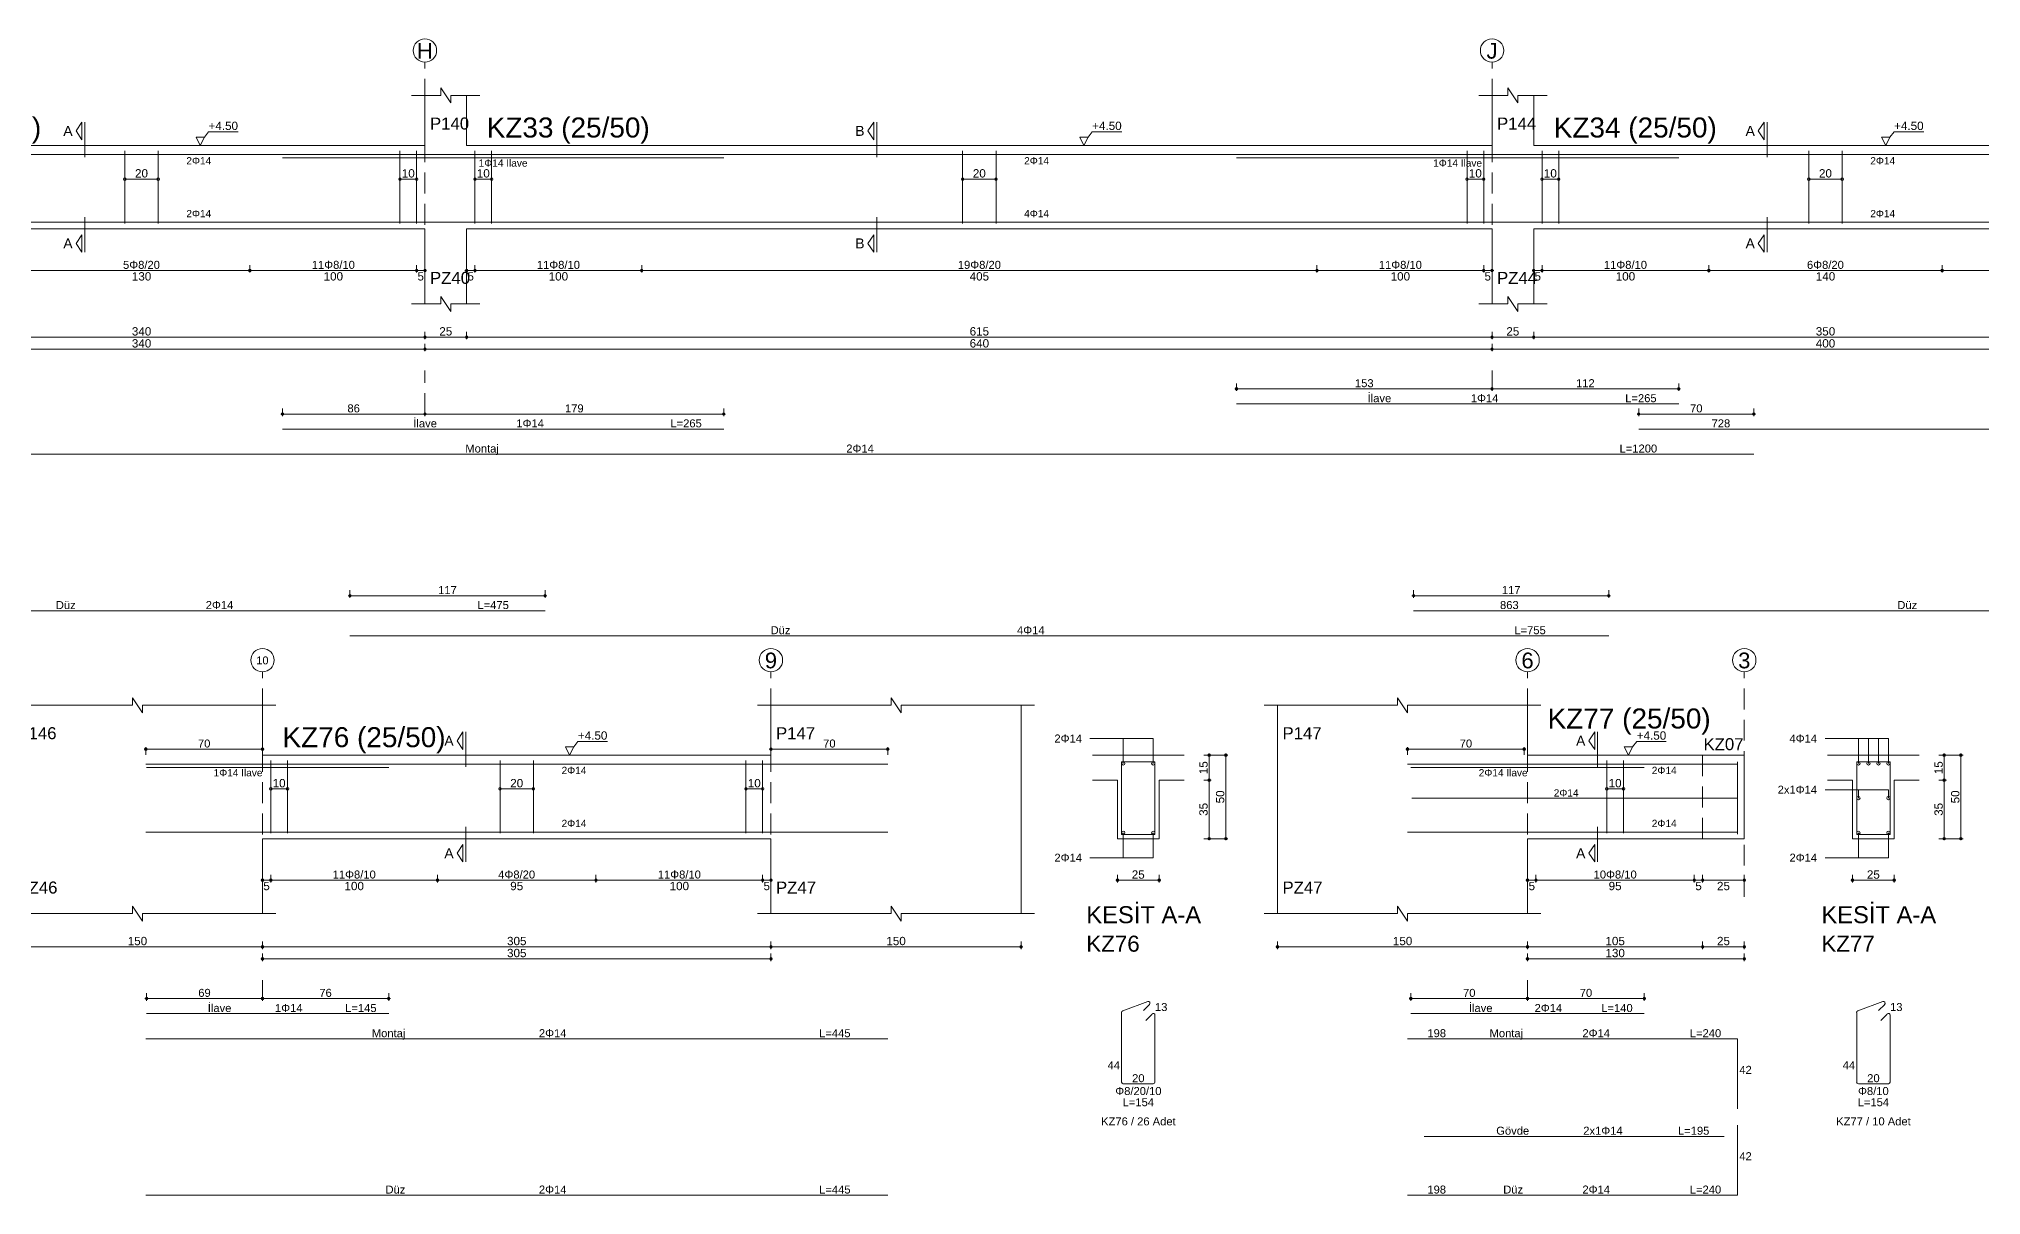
# Model space of a CAD drawing. Header units: millimetres. Extents: x 2232 to 85269, y -3593 to 5869.
# Drawn here: x 20292 to 22039, y -2563 to -1523 of the extents above; entities that cross this region are included whole.
import ezdxf

# ---------------------------------------------------------------- set-up
doc = ezdxf.new("R2010")
doc.units = ezdxf.units.MM
doc.linetypes.add('DASHDOT2', pattern=[12.7, 6.35, -3.175, 0, -3.175])
doc.linetypes.add('DASHED4', pattern=[18.75, 12.5, -6.25])
doc.layers.add('aks', color=251, linetype='DASHDOT2', lineweight=35)
for name, color, linetype in [('Donatı Topl. Uzun. Yazısı', 7, 'Continuous'), ('Donatı Uz. Yazısı', 7, 'Continuous'), ('Donatı Yazısı', 7, 'Continuous'), ('Donatı Çizgisi', 7, 'Continuous'), ('Kiriş', 7, 'Continuous'), ('Standart', 7, 'Continuous'), ('Ölçülendirme', 7, 'Continuous')]:
    doc.layers.add(name, color=color, linetype=linetype)
doc.styles.add('arial_1_18', font='arial.ttf', dxfattribs={"height": 0.2})

# ---------------------------------------------------------------- blocks, each defined once
blk = doc.blocks.new('IDE212Entity7295')
at = {"layer": 'aks', "color": 30, "linetype": 'DASHED4', "lineweight": 5}
for points in [[(20035.5, 2047), (20035.5, 2182)], [(20675.5, 2047), (20675.5, 2182)], [(20035.5, 1970.9), (20035.5, 1997)], [(20675.5, 1986), (20675.5, 1997)]]:
    blk.add_lwpolyline(points, dxfattribs=at)
at = {"layer": 'aks', "color": 1, "linetype": 'Continuous', "lineweight": 5}
for centre in [(20035.5, 2189), (20675.5, 2189)]:
    blk.add_circle(centre, 7, dxfattribs=at)
at = {"layer": 'Donatı Çizgisi', "color": 5, "linetype": 'Continuous', "lineweight": 5}
for points in [[(19674.5, 2126.6), (21491.5, 2126.6)], [(19855.5, 2085.2), (19855.5, 2128.8)], [(19875.5, 2085.2), (19875.5, 2128.8)], [(19950, 2124.6), (20214.7, 2124.6)], [(20020.5, 2085.2), (20020.5, 2128.8)], [(20030.5, 2085.2), (20030.5, 2128.8)], [(20065.5, 2085.2), (20065.5, 2128.8)], [(20075.5, 2085.2), (20075.5, 2128.8)], [(20358, 2085.2), (20358, 2128.8)], [(20378, 2085.2), (20378, 2128.8)], [(20522.2, 2124.6), (20787.5, 2124.6)], [(20660.5, 2085.2), (20660.5, 2128.8)], [(20670.5, 2085.2), (20670.5, 2128.8)], [(20705.5, 2085.2), (20705.5, 2128.8)], [(20715.5, 2085.2), (20715.5, 2128.8)], [(20865.5, 2085.2), (20865.5, 2128.8)], [(20885.5, 2085.2), (20885.5, 2128.8)], [(19674.5, 2086), (21491.5, 2086)], [(20522.2, 1977), (20787.5, 1977)], [(19950, 1961.9), (20214.7, 1961.9)], [(20763.5, 1961.9), (21491.5, 1961.9)], [(19674.5, 1946.8), (20832.5, 1946.8)], [(19674.5, 1852.9), (20107.5, 1852.9)], [(20628.5, 1852.9), (21491.5, 1852.9)], [(19990.5, 1837.8), (20745.5, 1837.8)]]:
    blk.add_lwpolyline(points, dxfattribs=at)
at = {"layer": 'Kiriş', "color": 1, "linetype": 'Continuous', "lineweight": 5}
for points in [[(20027.5, 2162), (20045, 2162)], [(20035.5, 2132), (20035.5, 2162)], [(20045, 2162), (20045, 2166.5)], [(20051, 2157.5), (20045, 2166.5)], [(20051, 2162), (20068.5, 2162)], [(20051, 2157.5), (20051, 2162)], [(20060.5, 2132), (20060.5, 2162)], [(20667.5, 2162), (20685, 2162)], [(20675.5, 2132), (20675.5, 2162)], [(20685, 2162), (20685, 2166.5)], [(20691, 2157.5), (20685, 2166.5)], [(20691, 2162), (20708.5, 2162)], [(20691, 2157.5), (20691, 2162)], [(20700.5, 2132), (20700.5, 2162)], [(19695.5, 2132), (20035.5, 2132)], [(20060.5, 2132), (20675.5, 2132)], [(20700.5, 2132), (21050.5, 2132)], [(19695.5, 2082), (20035.5, 2082)], [(20035.5, 2037), (20035.5, 2082)], [(20060.5, 2082), (20675.5, 2082)], [(20060.5, 2037), (20060.5, 2082)], [(20675.5, 2037), (20675.5, 2082)], [(20700.5, 2082), (21050.5, 2082)], [(20700.5, 2037), (20700.5, 2082)], [(20051, 2032.5), (20045, 2041.5)], [(20045, 2037), (20045, 2041.5)], [(20691, 2032.5), (20685, 2041.5)], [(20685, 2037), (20685, 2041.5)], [(20027.5, 2037), (20045, 2037)], [(20051, 2037), (20068.5, 2037)], [(20051, 2032.5), (20051, 2037)], [(20667.5, 2037), (20685, 2037)], [(20691, 2037), (20708.5, 2037)], [(20691, 2032.5), (20691, 2037)]]:
    blk.add_lwpolyline(points, dxfattribs=at)
at = {"layer": 'Ölçülendirme', "color": 1, "linetype": 'Continuous', "lineweight": 5}
for points in [[(19826.2, 2140.8), (19829.7, 2146)], [(19829.7, 2135.5), (19829.7, 2146)], [(19831.5, 2125), (19831.5, 2146)], [(20301.2, 2140.8), (20304.7, 2146)], [(20304.7, 2135.5), (20304.7, 2146)], [(20306.5, 2125), (20306.5, 2146)], [(20835.2, 2140.8), (20838.7, 2146)], [(20838.7, 2135.5), (20838.7, 2146)], [(20840.5, 2125), (20840.5, 2146)], [(19829.7, 2135.5), (19826.2, 2140.8)], [(19900.7, 2132), (19898.2, 2137)], [(19898.2, 2137), (19903.2, 2137)], [(19903.2, 2137), (19900.7, 2132)], [(19900.7, 2132), (19900.7, 2132)], [(19903.2, 2137), (19905.7, 2140.3)], [(19905.7, 2140.3), (19923.4, 2140.3)], [(20304.7, 2135.5), (20301.2, 2140.8)], [(20430.7, 2132), (20428.2, 2137)], [(20428.2, 2137), (20433.2, 2137)], [(20433.2, 2137), (20430.7, 2132)], [(20430.7, 2132), (20430.7, 2132)], [(20433.2, 2137), (20435.7, 2140.3)], [(20435.7, 2140.3), (20453.4, 2140.3)], [(20838.7, 2135.5), (20835.2, 2140.8)], [(20911.7, 2132), (20909.2, 2137)], [(20909.2, 2137), (20914.2, 2137)], [(20914.2, 2137), (20911.7, 2132)], [(20911.7, 2132), (20911.7, 2132)], [(20914.2, 2137), (20916.7, 2140.3)], [(20916.7, 2140.3), (20934.4, 2140.3)], [(19855.5, 2111.8), (19875.5, 2111.8)], [(20020.5, 2111.8), (20030.5, 2111.8)], [(20065.5, 2111.8), (20075.5, 2111.8)], [(20358, 2111.8), (20378, 2111.8)], [(20660.5, 2111.8), (20670.5, 2111.8)], [(20705.5, 2111.8), (20715.5, 2111.8)], [(20865.5, 2111.8), (20885.5, 2111.8)], [(19831.5, 2068), (19831.5, 2089)], [(20306.5, 2068), (20306.5, 2089)], [(20840.5, 2068), (20840.5, 2089)], [(19826.2, 2073.3), (19829.7, 2078.5)], [(19829.7, 2068), (19829.7, 2078.5)], [(20301.2, 2073.3), (20304.7, 2078.5)], [(20304.7, 2068), (20304.7, 2078.5)], [(20835.2, 2073.3), (20838.7, 2078.5)], [(20838.7, 2068), (20838.7, 2078.5)], [(19829.7, 2068), (19826.2, 2073.3)], [(20304.7, 2068), (20301.2, 2073.3)], [(20838.7, 2068), (20835.2, 2073.3)], [(19694.5, 2057), (20036.5, 2057)], [(19930.5, 2055.8), (19930.5, 2060.3)], [(20030.5, 2055.8), (20030.5, 2060.3)], [(20035.5, 2055.8), (20035.5, 2060.3)], [(20059.5, 2057), (20676.5, 2057)], [(20060.5, 2055.8), (20060.5, 2060.3)], [(20065.5, 2055.8), (20065.5, 2060.3)], [(20165.5, 2055.8), (20165.5, 2060.3)], [(20570.5, 2055.8), (20570.5, 2060.3)], [(20670.5, 2055.8), (20670.5, 2060.3)], [(20675.5, 2055.8), (20675.5, 2060.3)], [(20699.5, 2057), (21051.5, 2057)], [(20700.5, 2055.8), (20700.5, 2060.3)], [(20705.5, 2055.8), (20705.5, 2060.3)], [(20805.5, 2055.8), (20805.5, 2060.3)], [(20945.5, 2055.8), (20945.5, 2060.3)], [(19669.5, 2017), (21496.5, 2017)], [(20035.5, 2015.8), (20035.5, 2020.3)], [(20060.5, 2015.8), (20060.5, 2020.3)], [(20675.5, 2015.8), (20675.5, 2020.3)], [(20700.5, 2015.8), (20700.5, 2020.3)], [(19694.5, 2009.8), (21496.5, 2009.8)], [(20035.5, 2008.6), (20035.5, 2013.1)], [(20675.5, 2008.6), (20675.5, 2013.1)], [(20521.2, 1986), (20676.5, 1986)], [(20522.2, 1984.8), (20522.2, 1989.3)], [(20674.5, 1986), (20788.5, 1986)], [(20675.5, 1984.8), (20675.5, 1989.3)], [(20675.5, 1984.8), (20675.5, 1989.3)], [(20787.5, 1984.8), (20787.5, 1989.3)], [(19949, 1970.9), (20036.5, 1970.9)], [(19950, 1969.7), (19950, 1974.2)], [(20034.5, 1970.9), (20215.7, 1970.9)], [(20035.5, 1969.7), (20035.5, 1974.2)], [(20035.5, 1969.7), (20035.5, 1974.2)], [(20214.7, 1969.7), (20214.7, 1974.2)], [(20762.5, 1970.9), (20833.5, 1970.9)], [(20763.5, 1969.7), (20763.5, 1974.2)], [(20832.5, 1969.7), (20832.5, 1974.2)], [(19990.5, 1860.7), (19990.5, 1865.2)], [(20107.5, 1860.7), (20107.5, 1865.2)], [(20628.5, 1860.7), (20628.5, 1865.2)], [(20745.5, 1860.7), (20745.5, 1865.2)], [(19989.5, 1861.9), (20108.5, 1861.9)], [(20627.5, 1861.9), (20746.5, 1861.9)]]:
    blk.add_lwpolyline(points, dxfattribs=at)
for centre in [(19855.5, 2111.8), (19875.5, 2111.8), (20020.5, 2111.8), (20030.5, 2111.8), (20065.5, 2111.8), (20075.5, 2111.8), (20358, 2111.8), (20378, 2111.8), (20660.5, 2111.8), (20670.5, 2111.8), (20705.5, 2111.8), (20715.5, 2111.8), (20865.5, 2111.8), (20885.5, 2111.8), (19930.5, 2057), (19930.5, 2057), (20030.5, 2057), (20030.5, 2057), (20035.5, 2057), (20060.5, 2057), (20065.5, 2057), (20065.5, 2057), (20165.5, 2057), (20165.5, 2057), (20570.5, 2057), (20570.5, 2057), (20670.5, 2057), (20670.5, 2057), (20675.5, 2057), (20700.5, 2057), (20705.5, 2057), (20705.5, 2057), (20805.5, 2057), (20805.5, 2057), (20945.5, 2057), (20945.5, 2057), (20035.5, 2017), (20035.5, 2017), (20060.5, 2017), (20060.5, 2017), (20675.5, 2017), (20675.5, 2017), (20700.5, 2017), (20700.5, 2017), (20035.5, 2009.8), (20035.5, 2009.8), (20675.5, 2009.8), (20675.5, 2009.8), (20522.2, 1986), (20675.5, 1986), (20675.5, 1986), (20787.5, 1986), (19950, 1970.9), (20035.5, 1970.9), (20035.5, 1970.9), (20214.7, 1970.9), (20763.5, 1970.9), (20832.5, 1970.9), (19990.5, 1861.9), (20107.5, 1861.9), (20628.5, 1861.9), (20745.5, 1861.9)]:
    blk.add_circle(centre, 0.75, dxfattribs=at)
at = {"layer": 'aks', "color": 1, "linetype": 'Continuous', "lineweight": 5, "style": 'arial_1_18'}
for s, p in [('H', (20030.7, 2184.1)), ('J', (20672.2, 2184.1))]:
    blk.add_text(s, height=9.45, dxfattribs=at).set_placement(p)
at = {"layer": 'Donatı Topl. Uzun. Yazısı', "color": 1, "linetype": 'Continuous', "lineweight": 5, "style": 'arial_1_18'}
for s, p in [('L=265', (20755.4, 1978)), ('L=265', (20182.7, 1962.9)), ('L=1200', (20752, 1947.8)), ('L=475', (20067, 1853.9)), ('L=755', (20688.9, 1838.8))]:
    blk.add_text(s, height=4.8, dxfattribs=at).set_placement(p)
at = {"layer": 'Donatı Uz. Yazısı', "color": 1, "linetype": 'Continuous', "lineweight": 5, "style": 'arial_1_18'}
for s, p in [('728', (20807.2, 1962.9)), ('863', (20680.3, 1853.9))]:
    blk.add_text(s, height=4.8, dxfattribs=at).set_placement(p)
at = {"layer": 'Donatı Yazısı', "color": 5, "linetype": 'Continuous', "lineweight": 5, "style": 'arial_1_18'}
for s, p in [('2Φ14', (19892.4, 2120.7)), ('2Φ14', (20394.9, 2120.7)), ('2Φ14', (20902.4, 2120.7)), ('2Φ14', (19892.4, 2089)), ('4Φ14', (20394.9, 2089)), ('2Φ14', (20902.4, 2089))]:
    blk.add_text(s, height=4.32, rotation=360, dxfattribs=at).set_placement(p)
for s, height, p in [('1Φ14 İlave', 4.32, (20067.7, 2119.3)), ('1Φ14 İlave', 4.32, (20640.2, 2119.3)), ('1Φ14', 4.8, (20662.8, 1978)), ('1Φ14', 4.8, (20090.3, 1962.9)), ('2Φ14', 4.8, (20288.2, 1947.8)), ('2Φ14', 4.8, (19904, 1853.9)), ('4Φ14', 4.8, (20390.6, 1838.8))]:
    blk.add_text(s, height=height, dxfattribs=at).set_placement(p)
at = {"layer": 'Donatı Yazısı', "color": 1, "linetype": 'Continuous', "lineweight": 5, "style": 'arial_1_18'}
for s, p in [('İlave', (20600.9, 1978)), ('İlave', (20028.5, 1962.9)), ('Montaj', (20059.7, 1947.8)), ('Düz', (19814.1, 1853.9)), ('Düz', (20918.6, 1853.9)), ('Düz', (20242.8, 1838.8))]:
    blk.add_text(s, height=4.8, dxfattribs=at).set_placement(p)
at = {"layer": 'Kiriş', "color": 1, "linetype": 'Continuous', "lineweight": 5, "style": 'arial_1_18'}
for s, height, p in [('KZ32 (25/50)', 12, (19707.5, 2136.8)), ('P140', 7.2, (20038.5, 2141.6)), ('KZ33 (25/50)', 12, (20072.5, 2136.8)), ('P144', 7.2, (20678.5, 2141.6)), ('KZ34 (25/50)', 12, (20712.5, 2136.8)), ('PZ40', 7.2, (20038.5, 2049)), ('PZ44', 7.2, (20678.5, 2049))]:
    blk.add_text(s, height=height, dxfattribs=at).set_placement(p)
at = {"layer": 'Ölçülendirme', "color": 1, "linetype": 'Continuous', "lineweight": 5, "style": 'arial_1_18'}
for s, height, p in [('A', 5.95, (19818.6, 2137.8)), ('+4.50', 5, (19905.7, 2141.3)), ('B', 5.95, (20293.6, 2137.8)), ('+4.50', 5, (20435.7, 2141.3)), ('A', 5.95, (20827.6, 2137.8)), ('+4.50', 5, (20916.7, 2141.3)), ('A', 5.95, (19818.6, 2070.3)), ('B', 5.95, (20293.6, 2070.3)), ('A', 5.95, (20827.6, 2070.3)), ('130', 5, (19859.7, 2051)), ('100', 5, (19974.7, 2051)), ('5', 5, (20031, 2051)), ('5', 5, (20061, 2051)), ('100', 5, (20109.7, 2051)), ('405', 5, (20362.2, 2051)), ('100', 5, (20614.7, 2051)), ('5', 5, (20671, 2051)), ('5', 5, (20701, 2051)), ('100', 5, (20749.7, 2051)), ('140', 5, (20869.7, 2051)), ('340', 5, (19859.7, 2018)), ('340', 5, (19859.7, 2010.8)), ('25', 5, (20044.1, 2018)), ('615', 5, (20362.2, 2018)), ('640', 5, (20362.2, 2010.8)), ('25', 5, (20684.1, 2018)), ('400', 5, (20869.7, 2010.8)), ('350', 5, (20869.7, 2018))]:
    blk.add_text(s, height=height, dxfattribs=at).set_placement(p)
for s, p in [('20', (19861.6, 2112.8)), ('10', (20021.6, 2112.8)), ('10', (20066.6, 2112.8)), ('20', (20364.1, 2112.8)), ('10', (20661.6, 2112.8)), ('10', (20706.6, 2112.8)), ('20', (20871.6, 2112.8))]:
    blk.add_text(s, height=5, rotation=360, dxfattribs=at).set_placement(p)
at = {"layer": 'Ölçülendirme', "color": 5, "linetype": 'Continuous', "lineweight": 5, "style": 'arial_1_18'}
for s, p in [('5Φ8/20', (19854.4, 2058)), ('11Φ8/10', (19967.6, 2058)), ('11Φ8/10', (20102.6, 2058)), ('19Φ8/20', (20355.1, 2058)), ('11Φ8/10', (20607.6, 2058)), ('11Φ8/10', (20742.6, 2058)), ('6Φ8/20', (20864.4, 2058)), ('153', (20593.3, 1987)), ('112', (20725.9, 1987)), ('86', (19989, 1971.9)), ('179', (20119.5, 1971.9)), ('70', (20794.3, 1971.9)), ('117', (20043.4, 1862.9)), ('117', (20681.4, 1862.9))]:
    blk.add_text(s, height=4.8, dxfattribs=at).set_placement(p)
blk = doc.blocks.new('IDE212Entity7327')
at = {"layer": 'aks', "color": 30, "linetype": 'DASHED4', "lineweight": 5}
for points in [[(20570.1, 1648.7), (20570.1, 1783.7)], [(20875.1, 1648.7), (20875.1, 1783.7)], [(20570.1, 1587.7), (20570.1, 1598.7)]]:
    blk.add_lwpolyline(points, dxfattribs=at)
at = {"layer": 'aks', "color": 1, "linetype": 'Continuous', "lineweight": 5}
for centre in [(20570.1, 1790.7), (20875.1, 1790.7)]:
    blk.add_circle(centre, 7, dxfattribs=at)
at = {"layer": 'Donatı Çizgisi', "color": 5, "linetype": 'Continuous', "lineweight": 5}
for points in [[(20500.1, 1728.3), (20945.1, 1728.3)], [(20500.6, 1726.3), (20645.8, 1726.3)], [(20575.1, 1686.9), (20575.1, 1730.5)], [(20585.1, 1686.9), (20585.1, 1730.5)], [(20712.6, 1686.9), (20712.6, 1730.5)], [(20732.6, 1686.9), (20732.6, 1730.5)], [(20860.1, 1686.9), (20860.1, 1730.5)], [(20870.1, 1686.9), (20870.1, 1730.5)], [(21085.4, 1686.2), (21085.4, 1729.8)], [(21085.4, 1729.8), (21105.4, 1729.8)], [(21105.4, 1686.2), (21105.4, 1729.8)], [(20500.1, 1687.6), (20945.1, 1687.6)], [(21085.4, 1686.2), (21105.4, 1686.2)], [(21086.1, 1580.4), (21101.1, 1585.9)], [(20500.6, 1578.7), (20645.8, 1578.7)], [(21085.4, 1537.6), (21085.4, 1579.4)], [(21098.5, 1580.5), (21102.2, 1584.2)], [(21099.9, 1574.6), (21103.7, 1578.4)], [(21105.4, 1537.6), (21105.4, 1577.7)], [(20500.1, 1563.6), (20945.1, 1563.6)], [(21086.4, 1536.6), (21104.4, 1536.6)], [(20500.1, 1469.7), (20945.1, 1469.7)]]:
    blk.add_lwpolyline(points, dxfattribs=at)
for centre in [(21086.4, 1728.8), (21104.4, 1728.8), (21086.4, 1687.2), (21104.4, 1687.2)]:
    blk.add_circle(centre, 1, dxfattribs=at)
for centre, start, end in [((21101.4, 1584.9), 315, 110), ((21086.4, 1579.4), 110, 180), ((21104.4, 1577.7), 0, 135), ((21086.4, 1537.6), 180, 270), ((21104.4, 1537.6), 270, 0)]:
    blk.add_arc(centre, 1.02, start, end, dxfattribs=at)
at = {"layer": 'Kiriş', "color": 1, "linetype": 'Continuous', "lineweight": 5}
for points in [[(20412.1, 1763.7), (20492.1, 1763.7)], [(20420.1, 1638.7), (20420.1, 1763.7)], [(20492.1, 1763.7), (20492.1, 1768.2)], [(20498.1, 1759.2), (20492.1, 1768.2)], [(20498.1, 1759.2), (20498.1, 1763.7)], [(20498.1, 1763.7), (20578.1, 1763.7)], [(20570.1, 1733.7), (20570.1, 1763.7)], [(20867.1, 1763.7), (20947.1, 1763.7)], [(20875.1, 1733.7), (20875.1, 1763.7)], [(20947.1, 1763.7), (20947.1, 1768.2)], [(20953.1, 1759.2), (20947.1, 1768.2)], [(20953.1, 1763.7), (21033.1, 1763.7)], [(20953.1, 1759.2), (20953.1, 1763.7)], [(21025.1, 1638.7), (21025.1, 1763.7)], [(20570.1, 1733.7), (20875.1, 1733.7)], [(21067.9, 1733.7), (21122.9, 1733.7)], [(21067.9, 1718.7), (21082.9, 1718.7)], [(21082.9, 1683.6), (21082.9, 1718.7)], [(21107.9, 1718.7), (21122.9, 1718.7)], [(21107.9, 1683.6), (21107.9, 1718.7)], [(20570.1, 1683.6), (20875.1, 1683.6)], [(20570.1, 1638.7), (20570.1, 1683.6)], [(20875.1, 1638.7), (20875.1, 1683.6)], [(21082.9, 1683.6), (21107.9, 1683.6)], [(20498.1, 1634.2), (20492.1, 1643.2)], [(20492.1, 1638.7), (20492.1, 1643.2)], [(20953.1, 1634.2), (20947.1, 1643.2)], [(20947.1, 1638.7), (20947.1, 1643.2)], [(20412.1, 1638.7), (20492.1, 1638.7)], [(20498.1, 1638.7), (20578.1, 1638.7)], [(20498.1, 1634.2), (20498.1, 1638.7)], [(20867.1, 1638.7), (20947.1, 1638.7)], [(20953.1, 1638.7), (21033.1, 1638.7)], [(20953.1, 1634.2), (20953.1, 1638.7)]]:
    blk.add_lwpolyline(points, dxfattribs=at)
at = {"layer": 'Ölçülendirme', "color": 1, "linetype": 'Continuous', "lineweight": 5}
for points in [[(20686.8, 1742.4), (20690.3, 1747.7)], [(20690.3, 1737.2), (20690.3, 1747.7)], [(20692.1, 1726.7), (20692.1, 1747.7)], [(20499.1, 1737.3), (20571.1, 1737.3)], [(20500.1, 1734), (20500.1, 1738.5)], [(20570.1, 1734), (20570.1, 1738.5)], [(20690.3, 1737.2), (20686.8, 1742.4)], [(20754.3, 1733.7), (20751.8, 1738.7)], [(20751.8, 1738.7), (20756.8, 1738.7)], [(20756.8, 1738.7), (20754.3, 1733.7)], [(20756.8, 1738.7), (20759.3, 1742)], [(20759.3, 1742), (20777, 1742)], [(20874.1, 1737.3), (20946.1, 1737.3)], [(20875.1, 1734), (20875.1, 1738.5)], [(20945.1, 1734), (20945.1, 1738.5)], [(21066.4, 1743.8), (21104.4, 1743.8)], [(21086.4, 1728.8), (21086.4, 1743.8)], [(21104.4, 1728.8), (21104.4, 1743.8)], [(20754.3, 1733.7), (20754.3, 1733.7)], [(21134.7, 1733.7), (21149.2, 1733.7)], [(21137.9, 1682.7), (21137.9, 1734.7)], [(21147.9, 1682.7), (21147.9, 1734.7)], [(20575.1, 1713.5), (20585.1, 1713.5)], [(20712.6, 1713.5), (20732.6, 1713.5)], [(20860.1, 1713.5), (20870.1, 1713.5)], [(21134.7, 1718.7), (21139.2, 1718.7)], [(20692.1, 1669.7), (20692.1, 1690.7)], [(20686.8, 1674.9), (20690.3, 1680.2)], [(20690.3, 1669.7), (20690.3, 1680.2)], [(21086.4, 1672.2), (21086.4, 1687.2)], [(21104.4, 1672.2), (21104.4, 1687.2)], [(21134.7, 1683.6), (21149.2, 1683.6)], [(20690.3, 1669.7), (20686.8, 1674.9)], [(21066.4, 1672.2), (21104.4, 1672.2)], [(20569.1, 1658.7), (20876.1, 1658.7)], [(20570.1, 1657.4), (20570.1, 1661.9)], [(20575.1, 1657.4), (20575.1, 1661.9)], [(20675.1, 1657.4), (20675.1, 1661.9)], [(20770.1, 1657.4), (20770.1, 1661.9)], [(20870.1, 1657.4), (20870.1, 1661.9)], [(20875.1, 1657.4), (20875.1, 1661.9)], [(21081.9, 1658.7), (21108.9, 1658.7)], [(21082.9, 1657.4), (21082.9, 1661.9)], [(21107.9, 1657.4), (21107.9, 1661.9)], [(20420.1, 1617.4), (20420.1, 1621.9)], [(20570.1, 1617.4), (20570.1, 1621.9)], [(20875.1, 1617.4), (20875.1, 1621.9)], [(21025.1, 1617.4), (21025.1, 1621.9)], [(20419.1, 1618.7), (21026.1, 1618.7)], [(20569.1, 1611.5), (20876.1, 1611.5)], [(20570.1, 1610.2), (20570.1, 1614.7)], [(20875.1, 1610.2), (20875.1, 1614.7)], [(20499.6, 1587.7), (20571.1, 1587.7)], [(20500.6, 1586.4), (20500.6, 1590.9)], [(20569.1, 1587.7), (20646.8, 1587.7)], [(20570.1, 1586.4), (20570.1, 1590.9)], [(20570.1, 1586.4), (20570.1, 1590.9)], [(20645.8, 1586.4), (20645.8, 1590.9)]]:
    blk.add_lwpolyline(points, dxfattribs=at)
for centre in [(20500.1, 1737.3), (20570.1, 1737.3), (20875.1, 1737.3), (20945.1, 1737.3), (21137.9, 1733.7), (21147.9, 1733.7), (20575.1, 1713.5), (20585.1, 1713.5), (20712.6, 1713.5), (20732.6, 1713.5), (20860.1, 1713.5), (20870.1, 1713.5), (21137.9, 1718.7), (21137.9, 1683.6), (21147.9, 1683.6), (20570.1, 1658.7), (20575.1, 1658.7), (20575.1, 1658.7), (20675.1, 1658.7), (20675.1, 1658.7), (20770.1, 1658.7), (20770.1, 1658.7), (20870.1, 1658.7), (20870.1, 1658.7), (20875.1, 1658.7), (21082.9, 1658.7), (21107.9, 1658.7), (20420.1, 1618.7), (20570.1, 1618.7), (20570.1, 1618.7), (20875.1, 1618.7), (20875.1, 1618.7), (21025.1, 1618.7), (20570.1, 1611.5), (20875.1, 1611.5), (20500.6, 1587.7), (20570.1, 1587.7), (20570.1, 1587.7), (20645.8, 1587.7)]:
    blk.add_circle(centre, 0.75, dxfattribs=at)
at = {"layer": 'aks', "color": 1, "linetype": 'Continuous', "lineweight": 5, "style": 'arial_1_18'}
for s, height, p in [('9', 9.45, (20871.4, 1785.8)), ('10', 4.73, (20566.4, 1788.2))]:
    blk.add_text(s, height=height, dxfattribs=at).set_placement(p)
at = {"layer": 'Donatı Topl. Uzun. Yazısı', "color": 1, "linetype": 'Continuous', "lineweight": 5, "style": 'arial_1_18'}
for s, p in [('L=145', (20619.7, 1579.6)), ('L=445', (20904, 1564.5)), ('L=154', (21086, 1523.1)), ('L=445', (20904, 1470.7))]:
    blk.add_text(s, height=4.8, dxfattribs=at).set_placement(p)
at = {"layer": 'Donatı Uz. Yazısı', "color": 1, "linetype": 'Continuous', "lineweight": 5, "style": 'arial_1_18'}
for s, p in [('13', (21105.4, 1580.2)), ('44', (21077, 1545.3)), ('20', (21091.7, 1537.5))]:
    blk.add_text(s, height=4.8, dxfattribs=at).set_placement(p)
at = {"layer": 'Donatı Yazısı', "color": 5, "linetype": 'Continuous', "lineweight": 5, "style": 'arial_1_18'}
for s, height, p in [('2Φ14', 4.8, (21045.1, 1741.3)), ('1Φ14 İlave', 4.32, (20540.8, 1721)), ('2Φ14', 4.8, (21045.1, 1669.8)), ('1Φ14', 4.8, (20577.6, 1579.6)), ('2Φ14', 4.8, (20735.9, 1564.5)), ('Φ8/20/10', 4.8, (21081.6, 1529.8)), ('KZ76 / 26 Adet', 4.8, (21073.1, 1511.6)), ('2Φ14', 4.8, (20735.9, 1470.7))]:
    blk.add_text(s, height=height, dxfattribs=at).set_placement(p)
for p in [(20749.5, 1722.4), (20749.5, 1690.6)]:
    blk.add_text('2Φ14', height=4.32, rotation=360, dxfattribs=at).set_placement(p)
at = {"layer": 'Donatı Yazısı', "color": 1, "linetype": 'Continuous', "lineweight": 5, "style": 'arial_1_18'}
for s, p in [('İlave', (20537.3, 1579.6)), ('Montaj', (20635.7, 1564.5)), ('Düz', (20643.9, 1470.7))]:
    blk.add_text(s, height=4.8, dxfattribs=at).set_placement(p)
at = {"layer": 'Kiriş', "color": 1, "linetype": 'Continuous', "lineweight": 5, "style": 'arial_1_18'}
for s, height, p in [('P146', 7.2, (20423.1, 1743.3)), ('KZ76 (25/50)', 12, (20582.1, 1738.5)), ('P147', 7.2, (20878.1, 1743.3)), ('PZ46', 7.2, (20423.1, 1650.7)), ('PZ47', 7.2, (20878.1, 1650.7)), ('KESİT A-A', 10.2, (21064.2, 1632.9)), ('KZ76', 9.6, (21064.2, 1615.8))]:
    blk.add_text(s, height=height, dxfattribs=at).set_placement(p)
at = {"layer": 'Ölçülendirme', "color": 1, "linetype": 'Continuous', "lineweight": 5, "style": 'arial_1_18'}
for s, height, p in [('+4.50', 5, (20759.3, 1743)), ('70', 4.8, (20531.4, 1738.3)), ('A', 5.95, (20679.2, 1739.4)), ('70', 4.8, (20906.4, 1738.3)), ('A', 5.95, (20679.2, 1671.9)), ('5', 5, (20570.6, 1652.7)), ('100', 5, (20619.3, 1652.7)), ('95', 5, (20718.7, 1652.7)), ('100', 5, (20814.3, 1652.7)), ('5', 5, (20870.6, 1652.7)), ('25', 5, (21091.5, 1659.6)), ('150', 5, (20489.3, 1619.7)), ('305', 5, (20716.8, 1619.7)), ('150', 5, (20944.3, 1619.7)), ('305', 5, (20716.8, 1612.5))]:
    blk.add_text(s, height=height, dxfattribs=at).set_placement(p)
for s, rotation, p in [('15', 90, (21137, 1722.3)), ('10', 360, (20576.2, 1714.4)), ('20', 360, (20718.7, 1714.4)), ('10', 360, (20861.2, 1714.4)), ('35', 90, (21137, 1697.3)), ('50', 90, (21147, 1704.8))]:
    blk.add_text(s, height=5, rotation=rotation, dxfattribs=at).set_placement(p)
at = {"layer": 'Ölçülendirme', "color": 5, "linetype": 'Continuous', "lineweight": 5, "style": 'arial_1_18'}
for s, p in [('11Φ8/10', (20612.2, 1659.7)), ('4Φ8/20', (20711.5, 1659.7)), ('11Φ8/10', (20807.2, 1659.7)), ('69', (20531.6, 1588.7)), ('76', (20604.2, 1588.7))]:
    blk.add_text(s, height=4.8, dxfattribs=at).set_placement(p)
blk = doc.blocks.new('IDE212Entity7328')
at = {"layer": 'aks', "color": 30, "linetype": 'DASHED4', "lineweight": 5}
for points in [[(21328.9, 1648.7), (21328.9, 1783.7)], [(21458.9, 1648.7), (21458.9, 1783.7)], [(21328.9, 1587.7), (21328.9, 1598.7)]]:
    blk.add_lwpolyline(points, dxfattribs=at)
at = {"layer": 'aks', "color": 1, "linetype": 'Continuous', "lineweight": 5}
for centre in [(21328.9, 1790.7), (21458.9, 1790.7)]:
    blk.add_circle(centre, 7, dxfattribs=at)
at = {"layer": 'Donatı Çizgisi', "color": 5, "linetype": 'Continuous', "lineweight": 5}
for points in [[(21256.9, 1728.3), (21454.9, 1728.3)], [(21258.9, 1726.3), (21398.9, 1726.3)], [(21376.4, 1686.9), (21376.4, 1730.5)], [(21386.4, 1686.9), (21386.4, 1730.5)], [(21454.9, 1686.3), (21454.9, 1729.7)], [(21526.3, 1686.2), (21526.3, 1729.8)], [(21526.3, 1729.8), (21546.3, 1729.8)], [(21546.3, 1686.2), (21546.3, 1729.8)], [(21259.4, 1708), (21454.4, 1708)], [(21256.9, 1687.6), (21454.9, 1687.6)], [(21526.3, 1686.2), (21546.3, 1686.2)], [(21527, 1580.4), (21542, 1585.9)], [(21258.9, 1578.7), (21398.9, 1578.7)], [(21526.3, 1537.6), (21526.3, 1579.4)], [(21539.4, 1580.5), (21543.1, 1584.2)], [(21540.8, 1574.6), (21544.6, 1578.4)], [(21546.3, 1537.6), (21546.3, 1577.7)], [(21256.9, 1563.6), (21454.9, 1563.6)], [(21454.9, 1521.5), (21454.9, 1563.6)], [(21527.3, 1536.6), (21545.3, 1536.6)], [(21266.9, 1505), (21446.9, 1505)], [(21454.9, 1469.7), (21454.9, 1511.7)], [(21256.9, 1469.7), (21454.9, 1469.7)]]:
    blk.add_lwpolyline(points, dxfattribs=at)
for centre in [(21527.3, 1728.8), (21533.3, 1728.8), (21539.3, 1728.8), (21545.3, 1728.8), (21527.3, 1708), (21545.3, 1708), (21527.3, 1687.2), (21545.3, 1687.2)]:
    blk.add_circle(centre, 1, dxfattribs=at)
for centre, start, end in [((21542.3, 1584.9), 315, 110), ((21527.3, 1579.4), 110, 180), ((21545.3, 1577.7), 0, 135), ((21527.3, 1537.6), 180, 270), ((21545.3, 1537.6), 270, 0)]:
    blk.add_arc(centre, 1.02, start, end, dxfattribs=at)
at = {"layer": 'Kiriş', "color": 1, "linetype": 'Continuous', "lineweight": 5}
for points in [[(21170.9, 1763.7), (21250.9, 1763.7)], [(21178.9, 1638.7), (21178.9, 1763.7)], [(21250.9, 1763.7), (21250.9, 1768.2)], [(21256.9, 1759.2), (21250.9, 1768.2)], [(21256.9, 1759.2), (21256.9, 1763.7)], [(21256.9, 1763.7), (21336.9, 1763.7)], [(21328.9, 1733.7), (21328.9, 1763.7)], [(21328.9, 1733.7), (21458.9, 1733.7)], [(21458.9, 1683.6), (21458.9, 1733.7)], [(21508.8, 1733.7), (21563.8, 1733.7)], [(21508.8, 1718.7), (21523.8, 1718.7)], [(21523.8, 1683.6), (21523.8, 1718.7)], [(21548.8, 1718.7), (21563.8, 1718.7)], [(21548.8, 1683.6), (21548.8, 1718.7)], [(21328.9, 1683.6), (21458.9, 1683.6)], [(21328.9, 1638.7), (21328.9, 1683.6)], [(21523.8, 1683.6), (21548.8, 1683.6)], [(21256.9, 1634.2), (21250.9, 1643.2)], [(21250.9, 1638.7), (21250.9, 1643.2)], [(21170.9, 1638.7), (21250.9, 1638.7)], [(21256.9, 1638.7), (21336.9, 1638.7)], [(21256.9, 1634.2), (21256.9, 1638.7)]]:
    blk.add_lwpolyline(points, dxfattribs=at)
at = {"layer": 'Kiriş', "color": 1, "linetype": 'DASHED4', "lineweight": 5}
for points in [[(21433.9, 1683.6), (21433.9, 1733.7)], [(21458.9, 1683.6), (21458.9, 1733.7)]]:
    blk.add_lwpolyline(points, dxfattribs=at)
at = {"layer": 'Ölçülendirme', "color": 1, "linetype": 'Continuous', "lineweight": 5}
for points in [[(21365.7, 1742.4), (21369.2, 1747.7)], [(21369.2, 1737.2), (21369.2, 1747.7)], [(21370.9, 1726.7), (21370.9, 1747.7)], [(21255.9, 1737.3), (21327.9, 1737.3)], [(21256.9, 1734), (21256.9, 1738.5)], [(21326.9, 1734), (21326.9, 1738.5)], [(21369.2, 1737.2), (21365.7, 1742.4)], [(21389.4, 1733.7), (21386.9, 1738.7)], [(21386.9, 1738.7), (21391.9, 1738.7)], [(21391.9, 1738.7), (21389.4, 1733.7)], [(21391.9, 1738.7), (21394.4, 1742)], [(21394.4, 1742), (21412.1, 1742)], [(21507.3, 1743.8), (21545.3, 1743.8)], [(21527.3, 1728.8), (21527.3, 1743.8)], [(21533.3, 1728.8), (21533.3, 1743.8)], [(21539.3, 1728.8), (21539.3, 1743.8)], [(21545.3, 1728.8), (21545.3, 1743.8)], [(21389.4, 1733.7), (21389.4, 1733.7)], [(21575.6, 1733.7), (21590.1, 1733.7)], [(21578.8, 1682.7), (21578.8, 1734.7)], [(21588.8, 1682.7), (21588.8, 1734.7)], [(21376.4, 1713.5), (21386.4, 1713.5)], [(21507.3, 1713), (21545.3, 1713)], [(21527.3, 1708), (21527.3, 1713)], [(21545.3, 1708), (21545.3, 1713)], [(21575.6, 1718.7), (21580.1, 1718.7)], [(21370.9, 1669.7), (21370.9, 1690.7)], [(21365.7, 1674.9), (21369.2, 1680.2)], [(21369.2, 1669.7), (21369.2, 1680.2)], [(21527.3, 1672.2), (21527.3, 1687.2)], [(21545.3, 1672.2), (21545.3, 1687.2)], [(21575.6, 1683.6), (21590.1, 1683.6)], [(21369.2, 1669.7), (21365.7, 1674.9)], [(21507.3, 1672.2), (21545.3, 1672.2)], [(21327.9, 1658.7), (21459.9, 1658.7)], [(21328.9, 1657.4), (21328.9, 1661.9)], [(21333.9, 1657.4), (21333.9, 1661.9)], [(21428.9, 1657.4), (21428.9, 1661.9)], [(21433.9, 1657.4), (21433.9, 1661.9)], [(21458.9, 1657.4), (21458.9, 1661.9)], [(21522.8, 1658.7), (21549.8, 1658.7)], [(21523.8, 1657.4), (21523.8, 1661.9)], [(21548.8, 1657.4), (21548.8, 1661.9)], [(21178.9, 1617.4), (21178.9, 1621.9)], [(21328.9, 1617.4), (21328.9, 1621.9)], [(21433.9, 1617.4), (21433.9, 1621.9)], [(21458.9, 1617.4), (21458.9, 1621.9)], [(21177.9, 1618.7), (21459.9, 1618.7)], [(21327.9, 1611.5), (21459.9, 1611.5)], [(21328.9, 1610.2), (21328.9, 1614.7)], [(21458.9, 1610.2), (21458.9, 1614.7)], [(21257.9, 1587.7), (21329.9, 1587.7)], [(21258.9, 1586.4), (21258.9, 1590.9)], [(21327.9, 1587.7), (21399.9, 1587.7)], [(21328.9, 1586.4), (21328.9, 1590.9)], [(21328.9, 1586.4), (21328.9, 1590.9)], [(21398.9, 1586.4), (21398.9, 1590.9)]]:
    blk.add_lwpolyline(points, dxfattribs=at)
for centre in [(21256.9, 1737.3), (21326.9, 1737.3), (21578.8, 1733.7), (21588.8, 1733.7), (21376.4, 1713.5), (21386.4, 1713.5), (21578.8, 1718.7), (21578.8, 1683.6), (21588.8, 1683.6), (21328.9, 1658.7), (21333.9, 1658.7), (21333.9, 1658.7), (21428.9, 1658.7), (21428.9, 1658.7), (21433.9, 1658.7), (21433.9, 1658.7), (21458.9, 1658.7), (21523.8, 1658.7), (21548.8, 1658.7), (21178.9, 1618.7), (21328.9, 1618.7), (21328.9, 1618.7), (21433.9, 1618.7), (21433.9, 1618.7), (21458.9, 1618.7), (21328.9, 1611.5), (21458.9, 1611.5), (21258.9, 1587.7), (21328.9, 1587.7), (21328.9, 1587.7), (21398.9, 1587.7)]:
    blk.add_circle(centre, 0.75, dxfattribs=at)
at = {"layer": 'aks', "color": 1, "linetype": 'Continuous', "lineweight": 5, "style": 'arial_1_18'}
for s, p in [('6', (21325.2, 1785.8)), ('3', (21455.2, 1785.8))]:
    blk.add_text(s, height=9.45, dxfattribs=at).set_placement(p)
at = {"layer": 'Donatı Topl. Uzun. Yazısı', "color": 1, "linetype": 'Continuous', "lineweight": 5, "style": 'arial_1_18'}
for s, p in [('L=140', (21373.1, 1579.6)), ('L=240', (21426.2, 1564.5)), ('L=154', (21526.9, 1523.1)), ('L=195', (21419.1, 1506)), ('L=240', (21426.2, 1470.7))]:
    blk.add_text(s, height=4.8, dxfattribs=at).set_placement(p)
at = {"layer": 'Donatı Uz. Yazısı', "color": 1, "linetype": 'Continuous', "lineweight": 5, "style": 'arial_1_18'}
for s, p in [('13', (21546.3, 1580.2)), ('198', (21268.8, 1564.5)), ('44', (21517.9, 1545.3)), ('42', (21455.9, 1542.5)), ('20', (21532.6, 1537.5)), ('42', (21455.9, 1490.7)), ('198', (21268.8, 1470.7))]:
    blk.add_text(s, height=4.8, dxfattribs=at).set_placement(p)
at = {"layer": 'Donatı Yazısı', "color": 5, "linetype": 'Continuous', "lineweight": 5, "style": 'arial_1_18'}
for s, height, p in [('4Φ14', 4.8, (21486, 1741.3)), ('2Φ14 İlave', 4.32, (21299.6, 1721)), ('2x1Φ14', 4.8, (21478.9, 1710.6)), ('2Φ14', 4.8, (21486, 1669.8)), ('2Φ14', 4.8, (21333.1, 1579.6)), ('2Φ14', 4.8, (21361.8, 1564.5)), ('Φ8/10', 4.8, (21527.1, 1529.8)), ('KZ77 / 10 Adet', 4.8, (21514, 1511.6)), ('2x1Φ14', 4.8, (21362.3, 1506)), ('2Φ14', 4.8, (21361.8, 1470.7))]:
    blk.add_text(s, height=height, dxfattribs=at).set_placement(p)
for p in [(21403.4, 1722.4), (21344.6, 1708.9), (21403.4, 1690.6)]:
    blk.add_text('2Φ14', height=4.32, rotation=360, dxfattribs=at).set_placement(p)
at = {"layer": 'Donatı Yazısı', "color": 1, "linetype": 'Continuous', "lineweight": 5, "style": 'arial_1_18'}
for s, p in [('İlave', (21293.7, 1579.6)), ('Montaj', (21306.1, 1564.5)), ('Gövde', (21310.1, 1506)), ('Düz', (21314.3, 1470.7))]:
    blk.add_text(s, height=4.8, dxfattribs=at).set_placement(p)
at = {"layer": 'Kiriş', "color": 1, "linetype": 'Continuous', "lineweight": 5, "style": 'arial_1_18'}
for s, height, p in [('KZ77 (25/50)', 12, (21340.9, 1749.7)), ('P147', 7.2, (21181.9, 1743.3)), ('KZ07', 7.2, (21434.4, 1736.7)), ('PZ47', 7.2, (21181.9, 1650.7)), ('KESİT A-A', 10.2, (21505.1, 1632.9)), ('KZ77', 9.6, (21505.1, 1615.8))]:
    blk.add_text(s, height=height, dxfattribs=at).set_placement(p)
at = {"layer": 'Ölçülendirme', "color": 1, "linetype": 'Continuous', "lineweight": 5, "style": 'arial_1_18'}
for s, height, p in [('+4.50', 5, (21394.4, 1743)), ('70', 4.8, (21288.2, 1738.3)), ('A', 5.95, (21358, 1739.4)), ('A', 5.95, (21358, 1671.9)), ('5', 5, (21329.5, 1652.7)), ('95', 5, (21377.5, 1652.7)), ('5', 5, (21429.5, 1652.7)), ('25', 5, (21442.5, 1652.7)), ('25', 5, (21532.4, 1659.6)), ('150', 5, (21248.1, 1619.7)), ('105', 5, (21375.6, 1619.7)), ('25', 5, (21442.5, 1619.7)), ('130', 5, (21375.6, 1612.5))]:
    blk.add_text(s, height=height, dxfattribs=at).set_placement(p)
for s, rotation, p in [('15', 90, (21577.9, 1722.3)), ('10', 360, (21377.5, 1714.4)), ('35', 90, (21577.9, 1697.3)), ('50', 90, (21587.9, 1704.8))]:
    blk.add_text(s, height=5, rotation=rotation, dxfattribs=at).set_placement(p)
at = {"layer": 'Ölçülendirme', "color": 5, "linetype": 'Continuous', "lineweight": 5, "style": 'arial_1_18'}
for s, p in [('10Φ8/10', (21368.5, 1659.7)), ('70', (21290.2, 1588.7)), ('70', (21360.2, 1588.7))]:
    blk.add_text(s, height=4.8, dxfattribs=at).set_placement(p)

msp = doc.modelspace()

# ---------------------------------------------------------------- block references
at = {"layer": 'Standart', "xscale": 1.5, "yscale": 1.5, "zscale": 1.5}
for name, p in [('IDE212Entity7295', (-9413.9, -4816.6)), ('IDE212Entity7327', (-10362, -4767.8)), ('IDE212Entity7328', (-10362, -4767.8))]:
    msp.add_blockref(name, p, dxfattribs=at)

doc.saveas('drawing.dxf')
